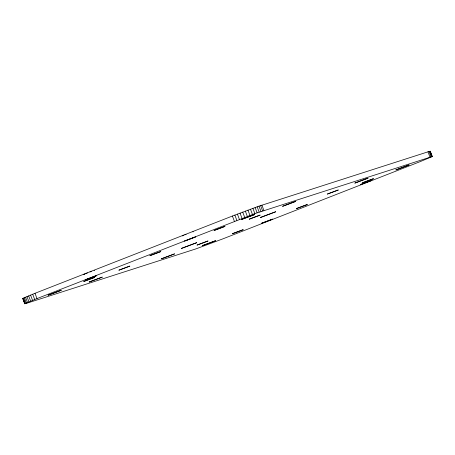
<?xml version="1.0" encoding="UTF-8"?>
<svg xmlns="http://www.w3.org/2000/svg" width="455" height="455" viewBox="0 0 455 455"><rect width="100%" height="100%" fill="white"/><g stroke="black" fill="none" stroke-linecap="round" stroke-linejoin="round"><path stroke-width="0.68" d="M22.75 298.463L35.001 293.299L232.403 216.034L258.997 206.143L429.008 151.504L430.254 151.253L432.25 156.537L419.999 161.701L222.597 238.966L196.003 248.857L25.992 303.496L24.746 303.747L22.75 298.463L23.262 298.412M24.746 303.747L36.997 298.582L254.863 213.6L432.25 156.537M430.254 151.253L429.486 151.691M94.549 270.446L94.168 270.48M193.25 231.811L192.869 231.845M85.199 273.83L83.731 274.49L84.3 274.342M183.9 235.195L182.432 235.855L183.001 235.713M86.217 273.427L87.406 272.96M184.918 234.791L186.106 234.325M90.027 271.959L91.307 271.487M430.157 151.219L432.153 156.503M431.027 154.057L432.028 156.696M429.736 151.299L431.738 156.588M429.008 151.504L431.004 156.787M427.973 151.828L429.969 157.112M261.909 205.165L263.906 210.449M260.59 205.603L262.586 210.887M258.997 206.143L260.994 211.427M257.16 206.78L259.157 212.064M255.107 207.508L257.103 212.792M252.866 208.316L254.863 213.6M250.466 209.192L252.462 214.476M247.947 210.119L249.943 215.403M245.342 211.086L247.338 216.37M242.691 212.081L244.688 217.365M240.035 213.088L242.032 218.372M237.408 214.089L239.404 219.373M234.854 215.079L236.85 220.362M232.403 216.034L234.399 221.318M35.001 293.299L36.997 298.582M32.692 294.209L34.688 299.492M30.559 295.056L32.555 300.34M28.637 295.835L30.633 301.119M26.947 296.529L28.944 301.813M25.514 297.132L27.51 302.416M24.365 297.633L26.362 302.916M23.518 298.025L25.514 303.309M22.972 298.304L24.968 303.587M22.847 298.497L24.843 303.781M181.42 248.43L196.719 242.68L181.42 248.43M260.379 217.524L275.679 211.774L260.379 217.524M48.145 295.187L61.209 290.296L48.145 295.187M89.169 282.009L102.233 277.118L89.169 282.009M161.457 258.793L174.521 253.896L161.457 258.793M241.594 219.469L254.658 214.572L241.594 219.469M202.486 245.615L215.551 240.718L202.486 245.615M282.623 206.291L295.687 201.394L282.623 206.291M354.911 183.069L367.976 178.172L354.911 183.069M395.941 169.891L409.005 164.994L395.941 169.891M85.915 279.666L96.739 275.622L85.915 279.666M83.8 281.452L94.617 277.413L83.8 281.452M118.971 270.156L129.789 266.118L118.971 270.156M149.923 255.642L160.74 251.598L149.923 255.642M184.616 241.031L195.434 236.987L184.616 241.031M214.089 230.457L224.906 226.414L214.089 230.457M197.117 245.057L207.935 241.013L197.117 245.057M249.255 219.162L260.072 215.118L249.255 219.162M232.283 233.762L243.101 229.718L232.283 233.762M261.75 223.189L272.568 219.145L261.75 223.189M296.45 208.578L307.267 204.534L296.45 208.578M327.401 194.057L338.219 190.019L327.401 194.057M362.567 182.762L373.384 178.724L362.567 182.762M360.451 184.554L371.269 180.51L360.451 184.554"/></g></svg>
